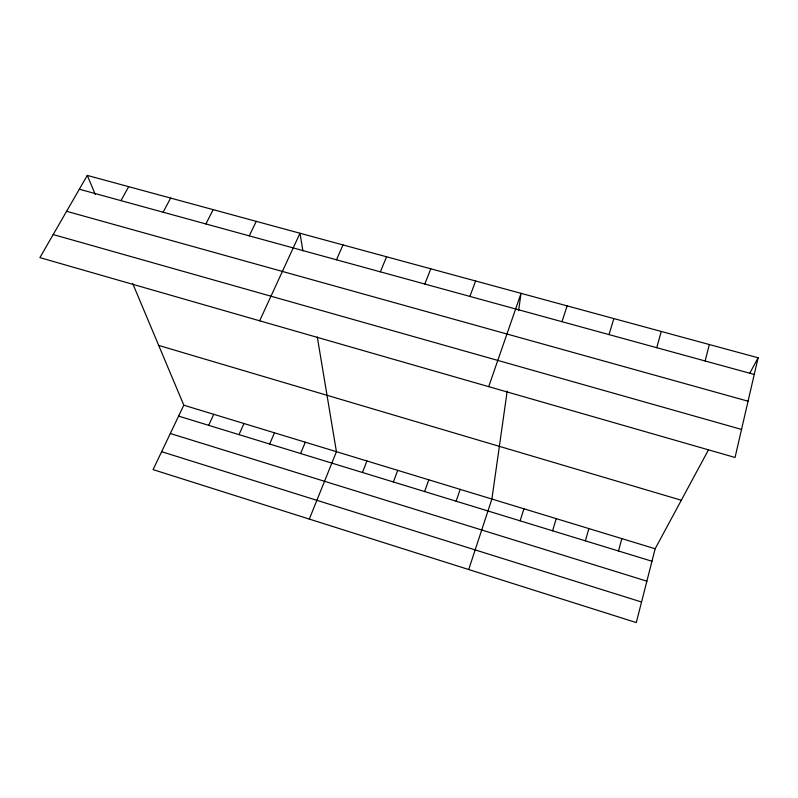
<?xml version="1.0" encoding="UTF-8"?>
<svg xmlns="http://www.w3.org/2000/svg" width="798" height="798" viewBox="0 0 798 798"><rect width="100%" height="100%" fill="white"/><g stroke="black" fill="none" stroke-linecap="round" stroke-linejoin="round"><path stroke-width="1.2" d="M507.189 391.13L491.897 499.039L468.705 569.533M518.6 310.612L521.044 293.345L488.695 386.651M758.1 357.793L735.048 457.483L39.9 257.614L87.291 175.42L758.1 357.793L749.641 373.484M705.143 360.985L709.322 344.527M708.305 450.162L655.148 548.765L636.295 622.58L153.086 469.633L183.809 405.194L132.668 283.44M618.5 550.999L621.841 538.62M656.744 347.709L661.253 331.459M585.383 540.845L588.874 528.585M552.585 530.79L556.226 518.64M609.034 334.611L613.852 318.572M520.116 520.835L523.907 508.795M562.001 321.704L567.119 305.873M456.137 501.214L460.197 489.383M424.606 491.548L428.805 479.827M469.902 296.417L475.608 280.986M393.384 481.972L397.713 470.351M362.462 472.486L366.92 460.975M424.815 284.048L430.79 268.806M309.325 519.089L336.427 451.688L317.275 336.896M380.347 271.839L386.591 256.786M300.587 453.523L305.305 442.202M269.644 444.027L274.492 432.815M336.487 259.799L342.99 244.936M239.001 434.641L243.969 423.519M208.657 425.334L213.744 414.312M259.649 320.796L299.978 233.245L302.921 250.861M249.255 235.859L256.268 221.355M205.894 223.959L213.156 209.635M163.131 212.218L170.632 198.074M120.947 200.637L128.678 186.672M79.331 189.216L754.24 374.462M66.603 211.3L748.065 401.204M53.197 234.552L741.542 429.424M158.712 345.444L681.312 500.236M183.809 405.194L655.148 548.765M178.602 416.117L651.956 561.253M170.313 433.504L646.879 581.163M161.635 451.698L641.552 602.011M87.291 175.42L95.271 194.433"/></g></svg>
